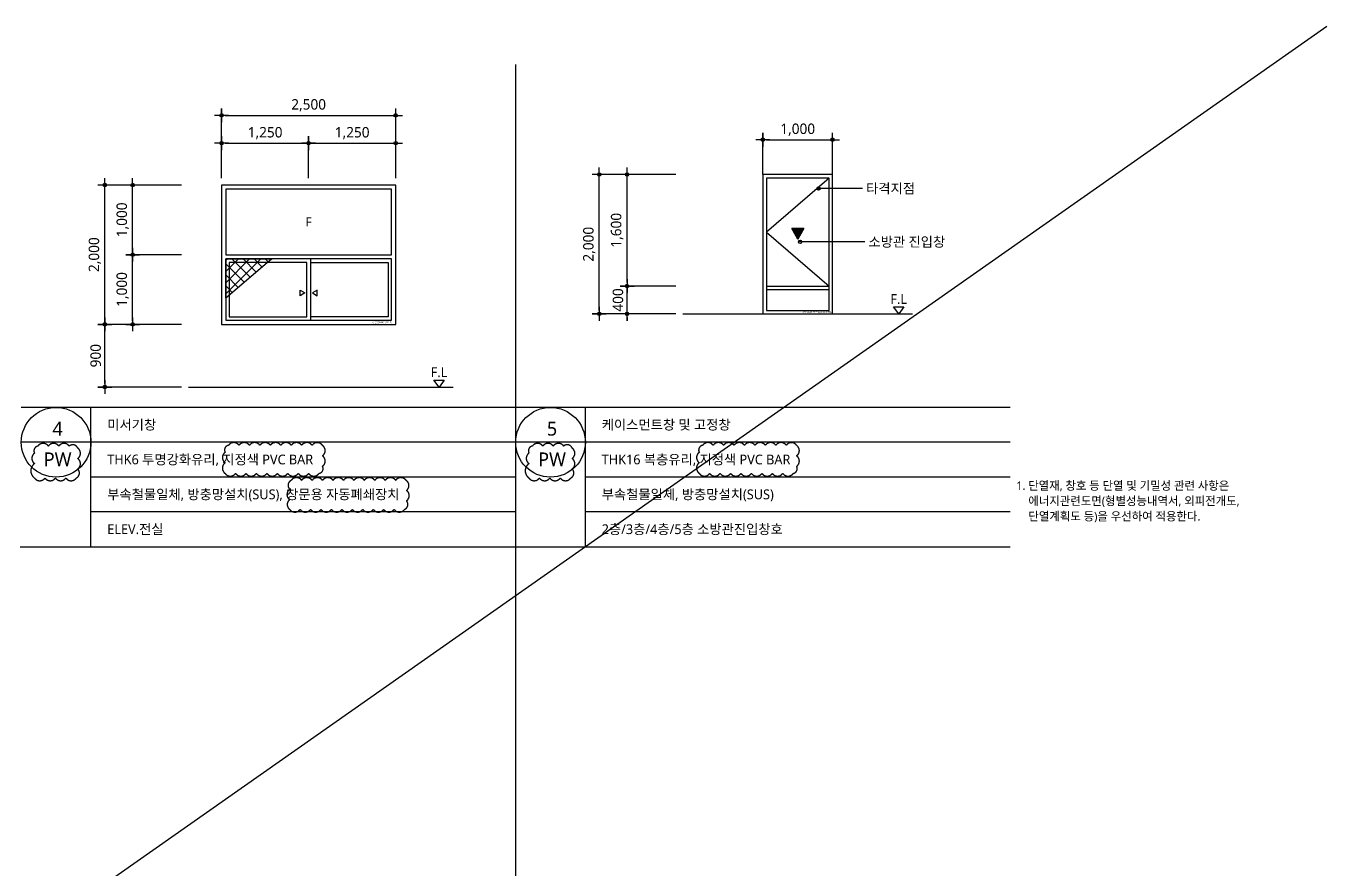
# Model space of a CAD drawing. Header units: millimetres. Extents: x 37653813 to 38677796, y 586285 to 874285.
# Drawn here: x 38538232 to 38556913, y 666068 to 678183 of the extents above; entities that cross this region are included whole.
import ezdxf
from ezdxf.enums import TextEntityAlignment as Align

# ---------------------------------------------------------------- set-up
doc = ezdxf.new("R2010")
doc.units = ezdxf.units.MM
doc.header["$LTSCALE"] = 1000
doc.header["$MEASUREMENT"] = 0
doc.header["$PDSIZE"] = -10
for name, pattern in [('-HID', [2.5, 1.5, -1]), ('ACAD_ISO03W100', [30, 12, -18]), ('CEN', [62, 60, -1, 0, -1])]:
    doc.linetypes.add(name, pattern=pattern)
doc.layers.get('0').update_dxf_attribs({"linetype": 'CONTINUOUS'})
doc.layers.get('Defpoints').update_dxf_attribs({"color": 161, "linetype": 'CONTINUOUS'})
for name, color, linetype in [('BOX', 6, 'CONTINUOUS'), ('center(창호)', 1, 'CEN'), ('dim0', 7, 'CONTINUOUS'), ('HAT-BACK', 252, 'CONTINUOUS'), ('hatch', 8, 'CONTINUOUS'), ('OPEN', 1, '-HID'), ('SYM', 7, 'CONTINUOUS'), ('TEX', 3, 'CONTINUOUS'), ('TEXT', 3, 'CONTINUOUS'), ('TEXT(MIN)', 7, 'CONTINUOUS'), ('txt', 3, 'CONTINUOUS'), ('VE변경사항적용-20220616', 10, 'CONTINUOUS'), ('WID', 4, 'CONTINUOUS'), ('WIN-G', 252, 'CONTINUOUS')]:
    doc.layers.add(name, color=color, linetype=linetype)
doc.styles.add('나눔바른고딕', font='NanumBarunGothic.ttf')
doc.dimstyles.new('A1-100', dxfattribs={"dimtxt": 3, "dimasz": 1, "dimexe": 2, "dimexo": 2, "dimgap": 1, "dimtad": 1, "dimdec": 0, "dimzin": 12, "dimdsep": 46, "dimlunit": 6, "dimtxsty": '나눔바른고딕', "dimblk1": 'DIMDOT', "dimblk2": 'DIMDOT', "dimsah": 1, "dimcen": -1, "dimdle": 2, "dimclrd": 256, "dimclre": 256, "dimclrt": 3, "dimadec": 0, "dimazin": 0, "dimtfac": 1, "dimtdec": 0, "dimtix": 1, "dimtmove": 2, "dimatfit": 3, "dimldrblk": 'DIMDOT', "dimfxl": 1, "dimtvp": 1, "dimtolj": 1, "dimtzin": 12, "dimlwd": -1, "dimlwe": -1, "dimarcsym": 0})

# ---------------------------------------------------------------- blocks, each defined once
blk = doc.blocks.new('DIMDOT')
at = {"linetype": 'Continuous'}
for p, q in [((-2, 0), (2, 0)), ((0, -2), (0, 2))]:
    blk.add_line(p, q, dxfattribs=at)
for radius in [0.5, 0.25]:
    blk.add_circle((0, 0), radius, dxfattribs=at)
blk = doc.blocks.new('*D640')
at = {"layer": 'Defpoints', "color": 0, "transparency": 16777216}
for p in [(38549813, 676551), (38548813, 675951), (38549813, 675951)]:
    blk.add_point(p, dxfattribs=at)
at = {"layer": 'dim0', "transparency": 16777216}
for p, q in [((38548813, 676051), (38548813, 676651)), ((38548863, 676551), (38549763, 676551)), ((38549813, 676051), (38549813, 676651))]:
    blk.add_line(p, q, dxfattribs=at)
at = {"layer": 'dim0', "transparency": 16777216, "xscale": 50, "yscale": 50, "zscale": 50, "rotation": 180}
blk.add_blockref('DIMDOT', (38548813, 676551), dxfattribs=at)
at = {"layer": 'dim0', "transparency": 16777216, "xscale": 50, "yscale": 50, "zscale": 50}
blk.add_blockref('DIMDOT', (38549813, 676551), dxfattribs=at)
at = {"layer": 'dim0', "color": 3, "transparency": 16777216, "insert": (38549313, 676695), "char_height": 150, "attachment_point": 5, "style": '나눔바른고딕'}
blk.add_mtext('\\A1;1,000', dxfattribs=at)
blk = doc.blocks.new('*D648')
at = {"layer": 'Defpoints', "color": 0, "transparency": 16777216}
for p in [(38539363, 673901), (38540563, 673901), (38540563, 673001)]:
    blk.add_point(p, dxfattribs=at)
at = {"layer": 'dim0', "transparency": 16777216}
for p, q in [((38540463, 673901), (38539263, 673901)), ((38539363, 673051), (38539363, 673851)), ((38540463, 673001), (38539263, 673001))]:
    blk.add_line(p, q, dxfattribs=at)
at = {"layer": 'dim0', "transparency": 16777216, "xscale": 50, "yscale": 50, "zscale": 50}
for p, rotation in [((38539363, 673901), 90), ((38539363, 673001), 270)]:
    blk.add_blockref('DIMDOT', p, dxfattribs=dict(at, rotation=rotation))
at = {"layer": 'dim0', "color": 3, "transparency": 16777216, "insert": (38539232, 673451), "char_height": 150, "attachment_point": 5, "rotation": 90, "style": '나눔바른고딕'}
blk.add_mtext('\\A1;900', dxfattribs=at)
blk = doc.blocks.new('*D649')
at = {"layer": 'Defpoints', "color": 0, "transparency": 16777216}
for p in [(38542290, 676501), (38541040, 675901), (38542290, 675901)]:
    blk.add_point(p, dxfattribs=at)
at = {"layer": 'dim0', "transparency": 16777216}
for p, q in [((38541040, 676001), (38541040, 676601)), ((38541090, 676501), (38542240, 676501)), ((38542290, 676001), (38542290, 676601))]:
    blk.add_line(p, q, dxfattribs=at)
at = {"layer": 'dim0', "transparency": 16777216, "xscale": 50, "yscale": 50, "zscale": 50, "rotation": 180}
blk.add_blockref('DIMDOT', (38541040, 676501), dxfattribs=at)
at = {"layer": 'dim0', "transparency": 16777216, "xscale": 50, "yscale": 50, "zscale": 50}
blk.add_blockref('DIMDOT', (38542290, 676501), dxfattribs=at)
at = {"layer": 'dim0', "color": 3, "transparency": 16777216, "insert": (38541665, 676645), "char_height": 150, "attachment_point": 5, "style": '나눔바른고딕'}
blk.add_mtext('\\A1;1,250', dxfattribs=at)
blk = doc.blocks.new('*D650')
at = {"layer": 'Defpoints', "color": 0, "transparency": 16777216}
for p in [(38543540, 676901), (38541040, 675901), (38543540, 675901)]:
    blk.add_point(p, dxfattribs=at)
at = {"layer": 'dim0', "transparency": 16777216}
for p, q in [((38541040, 676001), (38541040, 677001)), ((38541090, 676901), (38543490, 676901)), ((38543540, 676001), (38543540, 677001))]:
    blk.add_line(p, q, dxfattribs=at)
at = {"layer": 'dim0', "transparency": 16777216, "xscale": 50, "yscale": 50, "zscale": 50, "rotation": 180}
blk.add_blockref('DIMDOT', (38541040, 676901), dxfattribs=at)
at = {"layer": 'dim0', "transparency": 16777216, "xscale": 50, "yscale": 50, "zscale": 50}
blk.add_blockref('DIMDOT', (38543540, 676901), dxfattribs=at)
at = {"layer": 'dim0', "color": 3, "transparency": 16777216, "insert": (38542290, 677045), "char_height": 150, "attachment_point": 5, "style": '나눔바른고딕'}
blk.add_mtext('\\A1;2,500', dxfattribs=at)
blk = doc.blocks.new('*D651')
at = {"layer": 'Defpoints', "color": 0, "transparency": 16777216}
for p in [(38543540, 676501), (38542290, 675901), (38543540, 675901)]:
    blk.add_point(p, dxfattribs=at)
at = {"layer": 'dim0', "transparency": 16777216}
for p, q in [((38542290, 676001), (38542290, 676601)), ((38542340, 676501), (38543490, 676501)), ((38543540, 676001), (38543540, 676601))]:
    blk.add_line(p, q, dxfattribs=at)
at = {"layer": 'dim0', "transparency": 16777216, "xscale": 50, "yscale": 50, "zscale": 50, "rotation": 180}
blk.add_blockref('DIMDOT', (38542290, 676501), dxfattribs=at)
at = {"layer": 'dim0', "transparency": 16777216, "xscale": 50, "yscale": 50, "zscale": 50}
blk.add_blockref('DIMDOT', (38543540, 676501), dxfattribs=at)
at = {"layer": 'dim0', "color": 3, "transparency": 16777216, "insert": (38542915, 676645), "char_height": 150, "attachment_point": 5, "style": '나눔바른고딕'}
blk.add_mtext('\\A1;1,250', dxfattribs=at)
blk = doc.blocks.new('2500x2000 aw')
blk.add_wipeout([(0, 2000), (0, 0), (2500, 0), (2500, 2000)])
at = {"layer": 'WID', "ltscale": 1000}
blk.add_line((1275, 940), (1275, 60), dxfattribs=at)
for points in [[(0, 0), (2500, 0), (2500, 2000), (0, 2000)], [(2440, 1940), (60, 1940), (60, 1000), (2440, 1000)], [(60, 60), (2440, 60), (2440, 940), (60, 940)]]:
    blk.add_lwpolyline(points, close=True, dxfattribs=at)
at = {"layer": 'WIN-G'}
for points in [[(1225, 890), (110, 890), (110, 110), (1225, 110)], [(1126, 490), (1195, 450), (1126, 410)], [(1374, 490), (1305, 450), (1374, 410)]]:
    blk.add_lwpolyline(points, close=True, dxfattribs=at)
blk.add_lwpolyline([(1275, 890), (2390, 890), (2390, 110), (1275, 110)], dxfattribs=at)
at = {"layer": 'Defpoints', "style": '나눔바른고딕'}
blk.add_text('상온용AW(2.5X2.0)', height=25, dxfattribs=at).set_placement((2164, 17))
blk = doc.blocks.new('*D657')
at = {"layer": 'Defpoints', "color": 0, "transparency": 16777216}
for p in [(38539763, 674901), (38540563, 674901), (38540563, 673901)]:
    blk.add_point(p, dxfattribs=at)
at = {"layer": 'dim0', "transparency": 16777216}
for p, q in [((38540463, 674901), (38539663, 674901)), ((38539763, 673951), (38539763, 674851)), ((38540463, 673901), (38539663, 673901))]:
    blk.add_line(p, q, dxfattribs=at)
at = {"layer": 'dim0', "transparency": 16777216, "xscale": 50, "yscale": 50, "zscale": 50}
for p, rotation in [((38539763, 674901), 90), ((38539763, 673901), 270)]:
    blk.add_blockref('DIMDOT', p, dxfattribs=dict(at, rotation=rotation))
at = {"layer": 'dim0', "color": 3, "transparency": 16777216, "insert": (38539620, 674401), "char_height": 150, "attachment_point": 5, "rotation": 90, "style": '나눔바른고딕'}
blk.add_mtext('\\A1;1,000', dxfattribs=at)
blk = doc.blocks.new('*D658')
at = {"layer": 'Defpoints', "color": 0, "transparency": 16777216}
for p in [(38539763, 675901), (38540563, 675901), (38540563, 674901)]:
    blk.add_point(p, dxfattribs=at)
at = {"layer": 'dim0', "transparency": 16777216}
for p, q in [((38540463, 675901), (38539663, 675901)), ((38539763, 674951), (38539763, 675851)), ((38540463, 674901), (38539663, 674901))]:
    blk.add_line(p, q, dxfattribs=at)
at = {"layer": 'dim0', "transparency": 16777216, "xscale": 50, "yscale": 50, "zscale": 50}
for p, rotation in [((38539763, 675901), 90), ((38539763, 674901), 270)]:
    blk.add_blockref('DIMDOT', p, dxfattribs=dict(at, rotation=rotation))
at = {"layer": 'dim0', "color": 3, "transparency": 16777216, "insert": (38539620, 675401), "char_height": 150, "attachment_point": 5, "rotation": 90, "style": '나눔바른고딕'}
blk.add_mtext('\\A1;1,000', dxfattribs=at)
blk = doc.blocks.new('*D659')
at = {"layer": 'Defpoints', "color": 0, "transparency": 16777216}
for p in [(38539363, 675901), (38540563, 675901), (38540563, 673901)]:
    blk.add_point(p, dxfattribs=at)
at = {"layer": 'dim0', "transparency": 16777216}
for p, q in [((38540463, 675901), (38539263, 675901)), ((38539363, 673951), (38539363, 675851)), ((38540463, 673901), (38539263, 673901))]:
    blk.add_line(p, q, dxfattribs=at)
at = {"layer": 'dim0', "transparency": 16777216, "xscale": 50, "yscale": 50, "zscale": 50}
for p, rotation in [((38539363, 675901), 90), ((38539363, 673901), 270)]:
    blk.add_blockref('DIMDOT', p, dxfattribs=dict(at, rotation=rotation))
at = {"layer": 'dim0', "color": 3, "transparency": 16777216, "insert": (38539220, 674901), "char_height": 150, "attachment_point": 5, "rotation": 90, "style": '나눔바른고딕'}
blk.add_mtext('\\A1;2,000', dxfattribs=at)
blk = doc.blocks.new('A$C2DB153E7')
at = {"layer": 'hatch'}
h = blk.add_hatch(dxfattribs=at)
h.set_pattern_fill('_USER', color=252, scale=112.5, angle=45, double=1, pattern_type=0)
h.set_pattern_definition([(45, (-5906.34, -13786.88), (-79.5495, 79.5495), []), (135, (-5906.34, -13786.88), (-79.5495, -79.5495), [])])
h.paths.add_polyline_path([(663, 0), (0, -562), (0, 0)])
at = {"layer": 'hatch', "color": 252}
blk.add_lwpolyline([(663, 0), (0, -562), (0, 0)], close=True, dxfattribs=at)
blk = doc.blocks.new('AW_1.0X1.5_(소방)')
at = {"ltscale": 1000}
blk.add_wipeout([(1000, 2000), (0, 2000), (0, 0), (1000, 0)], dxfattribs=at).dxf.layer = 'WID'
h = blk.add_hatch(color=1)
h.dxf.hatch_style = 1
h.paths.add_polyline_path([(500, 1075), (587, 1225), (413, 1225)])
at = {"layer": 'HAT-BACK', "ltscale": 1000}
h = blk.add_hatch(color=253, dxfattribs=at)
h.dxf.hatch_style = 1
edge = h.paths.add_edge_path()
edge.add_arc((200, 1800), 15, 180, 540, ccw=False)
at = {"color": 1}
blk.add_lwpolyline([(500, 1075), (587, 1225), (413, 1225)], close=True, dxfattribs=at)
at = {"ltscale": 1000}
blk.add_lwpolyline([(500, 1075), (413, 1225), (587, 1225)], close=True, dxfattribs=at)
blk.add_circle((200, 1800), 15, dxfattribs=at)
at = {"layer": 'OPEN', "ltscale": 700}
blk.add_lwpolyline([(50, 1950), (950, 1175), (50, 400)], dxfattribs=at)
at = {"layer": 'WID', "ltscale": 1000}
for p, q in [((950, 400), (50, 400)), ((950, 350), (50, 350))]:
    blk.add_line(p, q, dxfattribs=at)
for points in [[(1000, 0), (0, 0), (0, 2000), (1000, 2000)], [(950, 50), (50, 50), (50, 1950), (950, 1950)]]:
    blk.add_lwpolyline(points, close=True, dxfattribs=at)
at = {"layer": 'Defpoints', "style": '나눔바른고딕'}
blk.add_text('AW(1.0X1.5)-소방대진입창호', height=25, dxfattribs=at).set_placement((15, 15))
blk = doc.blocks.new('*D629')
at = {"layer": 'Defpoints', "color": 0, "transparency": 16777216}
for p in [(38546463, 676051), (38547663, 676051), (38547663, 674051)]:
    blk.add_point(p, dxfattribs=at)
at = {"layer": 'dim0', "transparency": 16777216}
for p, q in [((38547563, 676051), (38546363, 676051)), ((38546463, 674101), (38546463, 676001)), ((38547563, 674051), (38546363, 674051))]:
    blk.add_line(p, q, dxfattribs=at)
at = {"layer": 'dim0', "transparency": 16777216, "xscale": 50, "yscale": 50, "zscale": 50}
for p, rotation in [((38546463, 676051), 90), ((38546463, 674051), 270)]:
    blk.add_blockref('DIMDOT', p, dxfattribs=dict(at, rotation=rotation))
at = {"layer": 'dim0', "color": 3, "transparency": 16777216, "insert": (38546320, 675051), "char_height": 150, "attachment_point": 5, "rotation": 90, "style": '나눔바른고딕'}
blk.add_mtext('\\A1;2,000', dxfattribs=at)
blk = doc.blocks.new('*D630')
at = {"layer": 'Defpoints', "color": 0, "transparency": 16777216}
for p in [(38546863, 676051), (38547663, 676051), (38547663, 674451)]:
    blk.add_point(p, dxfattribs=at)
at = {"layer": 'dim0', "transparency": 16777216}
for p, q in [((38547563, 676051), (38546763, 676051)), ((38546863, 674501), (38546863, 676001)), ((38547563, 674451), (38546763, 674451))]:
    blk.add_line(p, q, dxfattribs=at)
at = {"layer": 'dim0', "transparency": 16777216, "xscale": 50, "yscale": 50, "zscale": 50}
for p, rotation in [((38546863, 676051), 90), ((38546863, 674451), 270)]:
    blk.add_blockref('DIMDOT', p, dxfattribs=dict(at, rotation=rotation))
at = {"layer": 'dim0', "color": 3, "transparency": 16777216, "insert": (38546719, 675251), "char_height": 150, "attachment_point": 5, "rotation": 90, "style": '나눔바른고딕'}
blk.add_mtext('\\A1;1,600', dxfattribs=at)
blk = doc.blocks.new('*D631')
at = {"layer": 'Defpoints', "color": 0, "transparency": 16777216}
for p in [(38546863, 674451), (38547663, 674451), (38547663, 674051)]:
    blk.add_point(p, dxfattribs=at)
at = {"layer": 'dim0', "transparency": 16777216}
for p, q in [((38547563, 674451), (38546763, 674451)), ((38546863, 674501), (38546863, 674551)), ((38546863, 674051), (38546863, 674451)), ((38547563, 674051), (38546763, 674051)), ((38546863, 674001), (38546863, 673951))]:
    blk.add_line(p, q, dxfattribs=at)
at = {"layer": 'dim0', "transparency": 16777216, "xscale": 50, "yscale": 50, "zscale": 50}
for p, rotation in [((38546863, 674451), 270), ((38546863, 674051), 90)]:
    blk.add_blockref('DIMDOT', p, dxfattribs=dict(at, rotation=rotation))
at = {"layer": 'dim0', "color": 3, "transparency": 16777216, "insert": (38546732, 674251), "char_height": 150, "attachment_point": 5, "rotation": 90, "style": '나눔바른고딕'}
blk.add_mtext('\\A1;400', dxfattribs=at)
blk = doc.blocks.new('창호일람_NOTE')
at = {"layer": 'TEXT(MIN)', "style": '나눔바른고딕'}
for s, p in [('1. 단열재, 창호 등 단열 및 기밀성 관련 사항은', (-4462, 22202)), ('에너지관련도면(형별성능내역서, 외피전개도,', (-4288, 21982)), ('단열계획도 등)을 우선하여 적용한다.', (-4288, 21762))]:
    blk.add_text(s, height=120, dxfattribs=at).set_placement(p, align=Align.MIDDLE_LEFT)

msp = doc.modelspace()

# ---------------------------------------------------------------- hatches: boundary and pattern name
at = {"layer": 'SYM', "ltscale": 1000}
h = msp.add_hatch(color=256, dxfattribs=at)
h.dxf.hatch_style = 1
edge = h.paths.add_edge_path()
edge.add_arc((38549613.4, 675850.9), 25, 0, 360)
h = msp.add_hatch(color=256, dxfattribs=at)
h.dxf.hatch_style = 1
edge = h.paths.add_edge_path()
edge.add_arc((38549347.4, 675085.3), 25, 0, 360)

# ---------------------------------------------------------------- linework, layer by layer
at = {"layer": 'BOX', "color": 3}
for p, q in [((38545263.4, 649933.2), (38545263.4, 677633.2)), ((38516863.4, 670708.2), (38552363.4, 670708.2))]:
    msp.add_line(p, q, dxfattribs=at)
at = {"layer": 'BOX'}
for p, q in [((38545263.4, 672708.2), (38538163.4, 672708.2)), ((38539163.4, 670708.2), (38539163.4, 672708.2)), ((38552363.4, 672708.2), (38545263.4, 672708.2)), ((38546263.4, 670708.2), (38546263.4, 672708.2))]:
    msp.add_line(p, q, dxfattribs=at)
at = {"layer": 'BOX', "color": 6}
for p, q in [((38539163.4, 672208.2), (38538163.4, 672208.2)), ((38546263.4, 672208.2), (38545263.4, 672208.2))]:
    msp.add_line(p, q, dxfattribs=at)
at = {"layer": 'BOX', "color": 5}
for p, q in [((38545263.4, 672208.2), (38539163.4, 672208.2)), ((38552363.4, 672208.2), (38546263.4, 672208.2)), ((38545263.4, 671708.2), (38539163.4, 671708.2)), ((38552363.4, 671708.2), (38546263.4, 671708.2)), ((38545263.4, 671208.2), (38539163.4, 671208.2)), ((38552363.4, 671208.2), (38546263.4, 671208.2))]:
    msp.add_line(p, q, dxfattribs=at)
at = {"layer": 'BOX', "color": 6}
for centre in [(38538663.4, 672208.2), (38545763.4, 672208.2)]:
    msp.add_circle(centre, 500, dxfattribs=at)
at = {"layer": 'center(창호)', "ltscale": 1000}
for p, q in [((38547663.4, 674050.9), (38550963.4, 674050.9)), ((38540563.4, 673000.9), (38544363.4, 673000.9))]:
    msp.add_line(p, q, dxfattribs=at)
at = {"layer": 'SYM'}
for points in [[(38550688.4, 674150.9), (38550838.4, 674150.9), (38550763.4, 674050.9), (38550688.4, 674150.9)], [(38544088.4, 673100.9), (38544238.4, 673100.9), (38544163.4, 673000.9), (38544088.4, 673100.9)]]:
    msp.add_lwpolyline(points, dxfattribs=at)
at = {"layer": 'VE변경사항적용-20220616', "linetype": 'ACAD_ISO03W100'}
for points in [[(38538353.7, 671695.1, 0.5205671), (38538503.7, 671695.1, 0.5205671), (38538653.7, 671695.1, 0.5205671), (38538803.7, 671695.1, 0.5205671), (38538953.7, 671695.1, 0.5205671), (38538974.2, 671824.6, 0.5205671), (38538974.2, 671974.6, 0.5205671), (38538974.2, 672124.6, 0.5205671), (38538852.6, 672153, 0.5205671), (38538702.6, 672153, 0.5205671), (38538552.6, 672153, 0.5205671), (38538402.6, 672153, 0.5205671), (38538353.7, 672051.8, 0.5205671), (38538353.7, 671901.8, 0.5205671)], [(38541090.6, 671761.5, 0.5205671), (38541240.6, 671761.5, 0.5205671), (38541390.6, 671761.5, 0.5205671), (38541540.6, 671761.5, 0.5205671), (38541690.6, 671761.5, 0.5205671), (38541840.6, 671761.5, 0.5205671), (38541990.6, 671761.5, 0.5205671), (38542140.6, 671761.5, 0.5205671), (38542290.6, 671761.5, 0.5205671), (38542440.6, 671761.5, 0.5205671), (38542489, 671863, 0.5205671), (38542489, 672013, 0.5205671), (38542489, 672163, 0.5205671), (38542340.1, 672164.1, 0.5205671), (38542190.1, 672164.1, 0.5205671), (38542040.1, 672164.1, 0.5205671), (38541890.1, 672164.1, 0.5205671), (38541740.1, 672164.1, 0.5205671), (38541590.1, 672164.1, 0.5205671), (38541440.1, 672164.1, 0.5205671), (38541290.1, 672164.1, 0.5205671), (38541140.1, 672164.1, 0.5205671), (38541090.6, 672063.7, 0.5205671), (38541090.6, 671913.7, 0.5205671)], [(38545453.7, 671695.1, 0.5205671), (38545603.7, 671695.1, 0.5205671), (38545753.7, 671695.1, 0.5205671), (38545903.7, 671695.1, 0.5205671), (38546053.7, 671695.1, 0.5205671), (38546074.2, 671824.6, 0.5205671), (38546074.2, 671974.6, 0.5205671), (38546074.2, 672124.6, 0.5205671), (38545952.6, 672153, 0.5205671), (38545802.6, 672153, 0.5205671), (38545652.6, 672153, 0.5205671), (38545502.6, 672153, 0.5205671), (38545453.7, 672051.8, 0.5205671), (38545453.7, 671901.8, 0.5205671)], [(38547899.1, 671761.5, 0.5205671), (38548049.1, 671761.5, 0.5205671), (38548199.1, 671761.5, 0.5205671), (38548349.1, 671761.5, 0.5205671), (38548499.1, 671761.5, 0.5205671), (38548649.1, 671761.5, 0.5205671), (38548799.1, 671761.5, 0.5205671), (38548949.1, 671761.5, 0.5205671), (38549099.1, 671761.5, 0.5205671), (38549249.1, 671761.5, 0.5205671), (38549297.6, 671863, 0.5205671), (38549297.6, 672013, 0.5205671), (38549297.6, 672163, 0.5205671), (38549148.7, 672164.1, 0.5205671), (38548998.7, 672164.1, 0.5205671), (38548848.7, 672164.1, 0.5205671), (38548698.7, 672164.1, 0.5205671), (38548548.7, 672164.1, 0.5205671), (38548398.7, 672164.1, 0.5205671), (38548248.7, 672164.1, 0.5205671), (38548098.7, 672164.1, 0.5205671), (38547948.7, 672164.1, 0.5205671), (38547899.1, 672063.7, 0.5205671), (38547899.1, 671913.7, 0.5205671)], [(38542017.8, 671245.2, 0.5205671), (38542167.8, 671245.2, 0.5205671), (38542317.8, 671245.2, 0.5205671), (38542467.8, 671245.2, 0.5205671), (38542617.8, 671245.2, 0.5205671), (38542767.8, 671245.2, 0.5205671), (38542917.8, 671245.2, 0.5205671), (38543067.8, 671245.2, 0.5205671), (38543217.8, 671245.2, 0.5205671), (38543367.8, 671245.2, 0.5205671), (38543517.8, 671245.2, 0.5205671), (38543667.8, 671245.2, 0.5205671), (38543695.9, 671367.1, 0.5205671), (38543695.9, 671517.1, 0.5205671), (38543689.8, 671661, 0.5205671), (38543539.8, 671661, 0.5205671), (38543389.8, 671661, 0.5205671), (38543239.8, 671661, 0.5205671), (38543089.8, 671661, 0.5205671), (38542939.8, 671661, 0.5205671), (38542789.8, 671661, 0.5205671), (38542639.8, 671661, 0.5205671), (38542489.8, 671661, 0.5205671), (38542339.8, 671661, 0.5205671), (38542189.8, 671661, 0.5205671), (38542039.8, 671661, 0.5205671), (38542017.8, 671533.1, 0.5205671), (38542017.8, 671383.1, 0.5205671)]]:
    msp.add_lwpolyline(points, format="xyb", close=True, dxfattribs=at)

# ---------------------------------------------------------------- block references
msp.add_blockref('창호일람_NOTE', (38556913.4, 649383.2))

# ---------------------------------------------------------------- texts
at = {"layer": 'TEX', "color": 253, "style": '나눔바른고딕'}
for p in [(38550643.5, 674194.7), (38544043.5, 673144.7)]:
    msp.add_text('F.L', height=140, dxfattribs=at).set_placement(p)
at = {"layer": 'TEXT', "style": '나눔바른고딕'}
for s, p in [('타격지점', (38550295.1, 675850.9)), ('소방관 진입창', (38550329.3, 675085.3)), ('미서기창', (38539398.2, 672460.2)), ('케이스먼트창 및 고정창', (38546498.2, 672460.2)), ('THK6 투명강화유리, 지정색 PVC BAR', (38539398.2, 671960.8)), ('THK16 복층유리, 지정색 PVC BAR', (38546498.2, 671960.8)), ('부속철물일체, 방충망설치(SUS), 창문용 자동폐쇄장치', (38539398.2, 671460.2)), ('부속철물일체, 방충망설치(SUS)', (38546498.2, 671460.2)), ('ELEV.전실', (38539398.2, 670960.2)), ('2층/3층/4층/5층 소방관진입창호', (38546498.2, 670960.2))]:
    msp.add_text(s, height=140, dxfattribs=at).set_placement(p, align=Align.MIDDLE_LEFT)
at = {"layer": 'txt', "style": '나눔바른고딕'}
for s, p in [('4', (38538685.2, 672403.9)), ('5', (38545785.2, 672403.9)), ('PW', (38538685.2, 671961.9)), ('PW', (38545785.2, 671961.9))]:
    msp.add_text(s, height=200, dxfattribs=at).set_placement(p, align=Align.MIDDLE_CENTER)

# ---------------------------------------------------------------- dimensions: what is measured, and where the dimension line sits
at = {"layer": 'dim0'}
for base, p1, p2, picture, middle in [((38543540.2, 676900.9), (38541040.2, 675900.9), (38543540.2, 675900.9), '*D650', (38542290.2, 677044.8)), ((38542290.2, 676500.9), (38541040.2, 675900.9), (38542290.2, 675900.9), '*D649', (38541665.2, 676644.8)), ((38543540.2, 676500.9), (38542290.2, 675900.9), (38543540.2, 675900.9), '*D651', (38542915.2, 676644.8)), ((38549813.4, 676550.9), (38548813.4, 675950.9), (38549813.4, 675950.9), '*D640', (38549313.4, 676694.8))]:
    dim = msp.add_linear_dim(base=base, p1=p1, p2=p2, dimstyle='A1-100', override={"dimscale": 50}, dxfattribs=at)
    dim.commit()
    dim.dimension.update_dxf_attribs({"geometry": picture, "text_midpoint": middle})
for base, p1, p2, picture, middle in [((38546463.4, 676050.9), (38547663.4, 674050.9), (38547663.4, 676050.9), '*D629', (38546319.6, 675050.9)), ((38546863.4, 676050.9), (38547663.4, 674450.9), (38547663.4, 676050.9), '*D630', (38546719.5, 675250.9)), ((38539363.4, 675900.9), (38540563.4, 673900.9), (38540563.4, 675900.9), '*D659', (38539219.6, 674900.9)), ((38539763.4, 675900.9), (38540563.4, 674900.9), (38540563.4, 675900.9), '*D658', (38539619.6, 675400.9)), ((38539763.4, 674900.9), (38540563.4, 673900.9), (38540563.4, 674900.9), '*D657', (38539619.6, 674400.9)), ((38546863.4, 674450.9), (38547663.4, 674050.9), (38547663.4, 674450.9), '*D631', (38546731.9, 674250.9)), ((38539363.4, 673900.9), (38540563.4, 673000.9), (38540563.4, 673900.9), '*D648', (38539231.8, 673450.9))]:
    dim = msp.add_linear_dim(base=base, p1=p1, p2=p2, angle=90, dimstyle='A1-100', override={"dimscale": 50}, dxfattribs=at)
    dim.commit()
    dim.dimension.update_dxf_attribs({"geometry": picture, "text_midpoint": middle})

# ---------------------------------------------------------------- next in the draw order: block references
at = {"xscale": -1}
msp.add_blockref('AW_1.0X1.5_(소방)', (38549813.4, 674050.9), dxfattribs=at)
msp.add_blockref('2500x2000 aw', (38541040.2, 673900.9))

# ---------------------------------------------------------------- next in the draw order: linework, layer by layer
at = {"layer": 'SYM', "ltscale": 1000}
for p, q in [((38550245.1, 675850.9), (38549588.4, 675850.9)), ((38550279.3, 675085.3), (38549322.4, 675085.3))]:
    msp.add_line(p, q, dxfattribs=at)
for centre in [(38549613.4, 675850.9), (38549347.4, 675085.3)]:
    msp.add_circle(centre, 25, dxfattribs=at)

# ---------------------------------------------------------------- next in the draw order: block references
at = {"ltscale": 0.1}
msp.add_blockref('A$C2DB153E7', (38541100.2, 674840.9), dxfattribs=at)

# ---------------------------------------------------------------- next in the draw order: texts
at = {"layer": 'dim0', "color": 3, "insert": (38542290.2, 675370.9), "char_height": 130, "attachment_point": 5, "style": '나눔바른고딕', "bg_fill": 3, "box_fill_scale": 1.25, "bg_fill_color": 256, "bg_fill_true_color": 13158600, "bg_fill_transparency": 0}
msp.add_mtext('\\A1;F}', dxfattribs=at)

# ---------------------------------------------------------------- next in the draw order: linework, layer by layer
at = {"ltscale": 10000}
msp.add_line((38515863.4, 649383.2), (38556913.4, 678183.2), dxfattribs=at)

doc.saveas('drawing.dxf')
